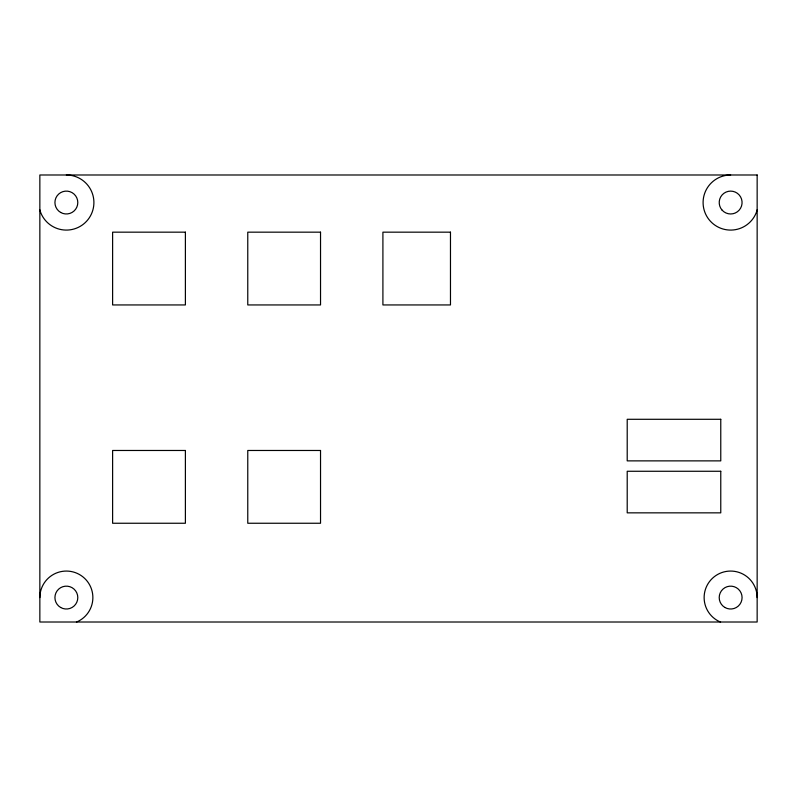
<?xml version="1.0" encoding="UTF-8"?>
<svg xmlns="http://www.w3.org/2000/svg" width="797" height="797" viewBox="0 0 797 797"><rect width="100%" height="100%" fill="white"/><g stroke="black" fill="none" stroke-linecap="round" stroke-linejoin="round"><path stroke-width="1.2" d="M757.15 209.77L756.841 211.056A27.546 27.546 0 0 1 724.911 229.486A27.546 27.546 0 0 1 703.243 199.658A27.546 27.546 0 0 1 730.64 174.991M76.442 622.009L78.395 621.192A26.51 26.51 0 0 0 91.575 589.381A26.51 26.51 0 0 0 62.216 571.389A26.51 26.51 0 0 0 39.85 597.581M720.558 622.009L718.605 621.192A26.51 26.51 0 0 1 705.425 589.381A26.51 26.51 0 0 1 734.784 571.389A26.51 26.51 0 0 1 757.15 597.581M39.85 209.77L40.159 211.056A27.546 27.546 0 0 0 72.089 229.486A27.546 27.546 0 0 0 93.757 199.658A27.546 27.546 0 0 0 66.36 174.991M757.15 174.991L39.85 174.991L39.85 622.009L757.15 622.009L757.15 174.991M185.392 232.166L112.616 232.166L112.616 304.942L185.392 304.942L185.392 232.166M320.533 232.166L247.767 232.166L247.767 304.942L320.533 304.942L320.533 232.166M450.474 232.166L382.909 232.166L382.909 304.942L450.474 304.942L450.474 232.166M720.767 419.292L627.209 419.292L627.209 460.875L720.767 460.875L720.767 419.292M185.392 450.474L112.616 450.474L112.616 523.25L185.392 523.25L185.392 450.474M320.533 450.474L247.767 450.474L247.767 523.25L320.533 523.25L320.533 450.474M720.767 471.266L627.209 471.266L627.209 512.85L720.767 512.85L720.767 471.266M60.642 212.44A11.437 11.437 0 0 0 77.797 202.538A11.437 11.437 0 0 0 60.642 192.635A11.437 11.437 0 0 0 60.642 212.44M60.642 607.483A11.437 11.437 0 0 0 77.797 597.581A11.437 11.437 0 0 0 60.642 587.678A11.437 11.437 0 0 0 60.642 607.483M722.142 210.189A11.437 11.437 0 0 0 741.519 206.074A11.437 11.437 0 0 0 728.259 191.36A11.437 11.437 0 0 0 722.142 210.189M724.921 607.483A11.437 11.437 0 0 0 742.077 597.581A11.437 11.437 0 0 0 724.921 587.678A11.437 11.437 0 0 0 724.921 607.483"/></g></svg>
